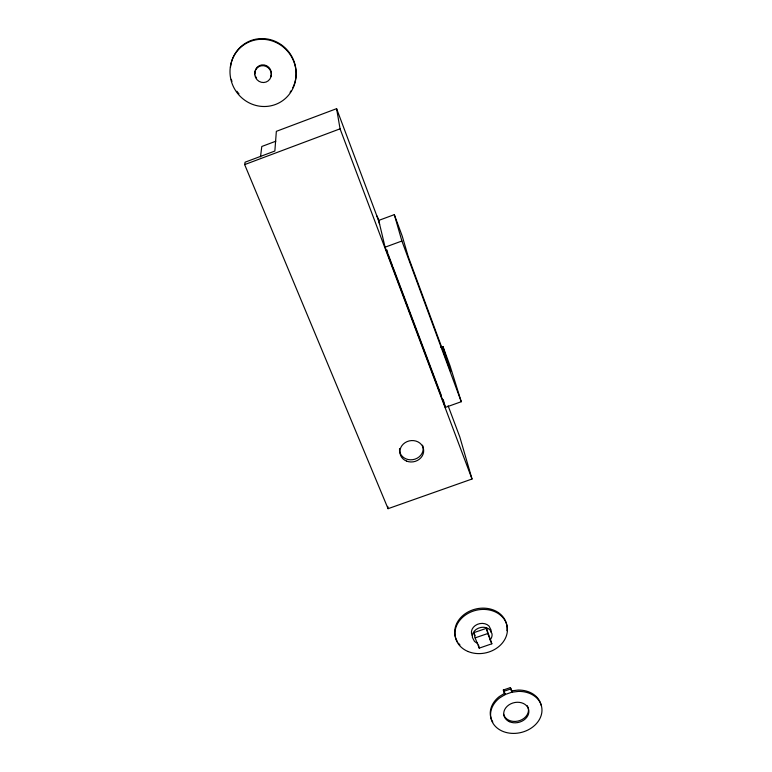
<?xml version="1.0" encoding="UTF-8"?>
<svg xmlns="http://www.w3.org/2000/svg" width="772" height="772" viewBox="0 0 772 772"><rect width="100%" height="100%" fill="white"/><g stroke="black" fill="none" stroke-linecap="round" stroke-linejoin="round"><path stroke-width="1.16" d="M260.502 156.851L261.785 146.487L275.807 141.218M448.127 405.821L459.813 436.971L472.02 479.016L388.075 508.68L244.656 164.6L245.081 162.197L274.861 151.032L276.347 131.337L336.592 108.669L377.383 217.347M505.264 694.482L499.59 697.965A25.978 20.67 -13.8 0 0 501.655 730.852A25.978 20.67 -13.8 0 0 540.458 717.381A25.978 20.67 -13.8 0 0 518.475 691.403L511.711 692.243L505.264 694.482L504.927 693.131L499.252 696.605A25.93 20.641 -13.8 0 0 492.787 722.081M244.656 164.6L340.066 128.827L336.592 108.669M442.935 346.56L450.105 366.005L461.26 401.72L445.415 407.384L385.083 247.194L378.714 220.416L394.318 214.655L402.241 236.155L408.166 256.42L450.771 371.805L442.935 346.56L440.812 347.332M385.083 247.194L401.894 241.018L394.318 214.655M473.873 632.644L486.437 628.312L491.822 643.8L479.229 648.133L475.108 637.884L473.873 632.644L475.108 635.703M475.108 637.884L487.759 633.532L486.437 628.312M503.334 690.014L504.984 694.655L503.334 690.014L510.398 687.601L512.039 692.204L510.398 687.601M503.682 691.365L510.755 688.952M511.353 690.892L518.108 690.062A25.93 20.641 -13.8 0 1 541.211 705.338M487.759 633.532L491.822 643.8M340.066 128.827L472.02 479.016M378.714 220.416L377.083 216.083L379.631 224.285M388.21 254.432L392.533 265.915M392.929 266.958L441.266 395.332M401.894 241.018L461.26 401.72M472.184 635.549L471.499 633.523A9.92 8.193 -13.2 0 1 477.424 624.336A9.92 8.193 -13.2 0 1 489.033 626.073L490.992 629.884A9.92 8.193 -13.2 0 1 490.992 632.036M443.215 399.491L445.415 407.384M387.023 250.08L387.824 253.39M478.476 644.958L479.229 648.133M387.747 506.393L388.075 508.68M256.584 78.117A8.492 8.174 57.5 0 1 255.513 76.177M254.953 74.035A8.492 8.174 57.5 0 1 264.265 64.964A8.492 8.174 57.5 0 1 270.769 76.785M238.973 93.846A33.852 32.559 57.7 0 1 236.907 91.26M231.947 81.465A33.852 32.559 57.7 0 1 231.339 79.342M230.461 67.328A33.852 32.559 57.7 0 1 272.294 40.221A33.852 32.559 57.7 0 1 292.82 87.757M291.276 90.556A33.852 32.559 57.7 0 1 290.098 92.341M527.199 705.666A12.699 10.113 -13.8 0 1 520.048 720.469A12.699 10.113 -13.8 0 1 503.633 714.332M457.14 641.194A26.412 21.819 -13.2 0 1 476.613 608.818A26.412 21.819 -13.2 0 1 506.934 630.685M459.948 644.929A26.412 21.819 -13.2 0 1 458.423 643.134M490.046 640.027A9.968 8.222 -13.2 0 0 491.996 633.764L490.027 629.942A9.968 8.222 -13.2 0 0 480.85 627.453L478.35 628.205A9.968 8.222 -13.2 0 0 472.396 637.431L474.394 641.233A9.968 8.222 -13.2 0 0 477.694 643.279M422.554 445.193A11.908 10.625 -11.4 0 1 412.769 459.678A11.908 10.625 -11.4 0 1 399.539 448.6M254.789 72.664A8.531 8.203 57.3 0 0 266.147 82.015A8.531 8.203 57.3 0 0 268.096 67.618A8.531 8.203 57.3 0 0 254.789 72.664M230.548 65.61A33.987 32.694 57.5 0 0 274.099 104.963A33.987 32.694 57.5 0 0 284.55 48.125A33.987 32.694 57.5 0 0 230.548 65.61M509.317 721.656A12.719 10.123 -13.8 0 0 528.859 712.102A12.719 10.123 -13.8 0 0 510.717 703.861A12.719 10.123 -13.8 0 0 509.317 721.656M468.044 651.51A26.451 21.838 -13.2 0 0 507.436 629.663A26.451 21.838 -13.2 0 0 468.131 613.354A26.451 21.838 -13.2 0 0 468.044 651.51M406.574 461.106A11.956 10.663 -11.4 0 0 423.645 450.028A11.956 10.663 -11.4 0 0 405.088 442.674A11.956 10.663 -11.4 0 0 406.574 461.106"/></g></svg>
